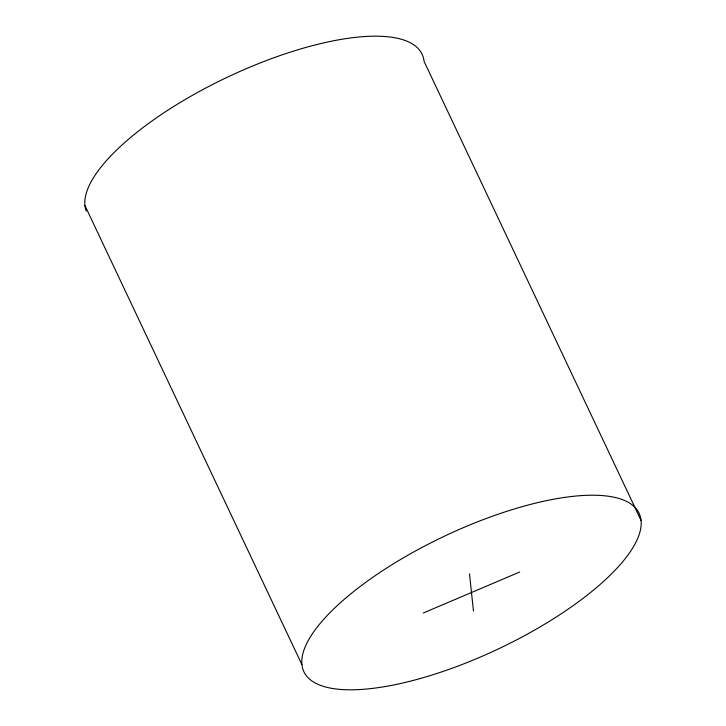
<?xml version="1.0" encoding="UTF-8"?>
<svg xmlns="http://www.w3.org/2000/svg" width="726" height="726" viewBox="0 0 726 726"><rect width="100%" height="100%" fill="white"/><g stroke="black" fill="none" stroke-linecap="round" stroke-linejoin="round"><path stroke-width="1.09" d="M423.294 612.998L519.68 572.024M641.058 520.424A185.384 62.49 -25.3 0 0 380.669 571.961A185.384 62.49 -25.3 0 0 392.739 685.153A185.384 62.49 -25.3 0 0 641.058 520.424L424.084 61.401A185.384 62.49 -25.3 0 0 240.17 71.329A185.384 62.49 -25.3 0 0 86.185 210.985M84.942 205.576L301.916 664.599M469.513 573.939L473.47 611.083"/></g></svg>
